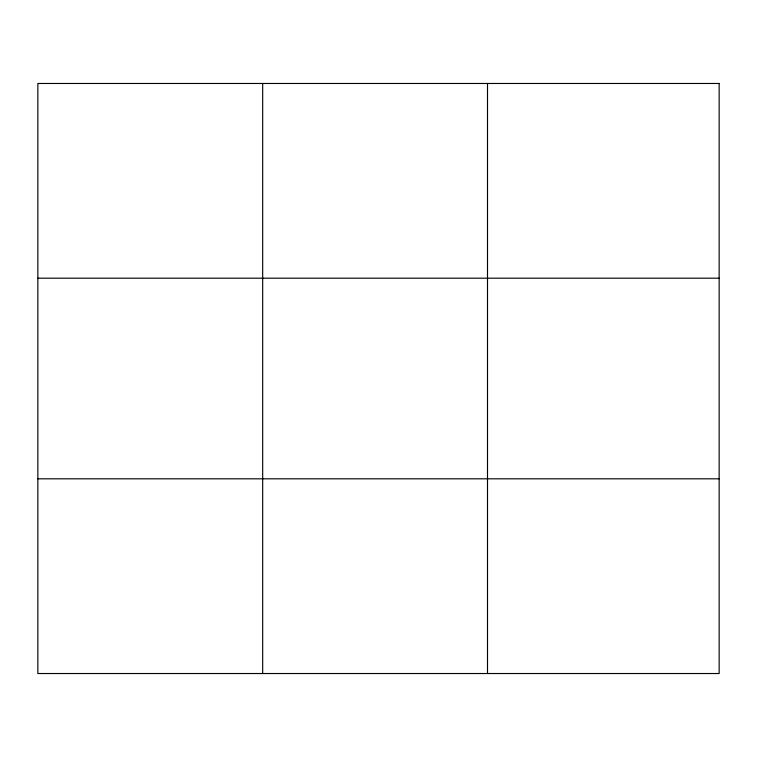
<?xml version="1.0" encoding="UTF-8"?>
<svg xmlns="http://www.w3.org/2000/svg" width="757" height="757" viewBox="0 0 757 757"><rect width="100%" height="100%" fill="white"/><g stroke="black" fill="none" stroke-linecap="round" stroke-linejoin="round"><path stroke-width="1.14" d="M262.679 83.478L262.679 673.522M487.508 83.478L487.508 673.522M37.85 278.188L719.15 278.188M37.85 478.812L719.15 478.812M719.15 83.478L719.15 673.522L37.85 673.522L37.85 83.478L719.15 83.478"/></g></svg>
